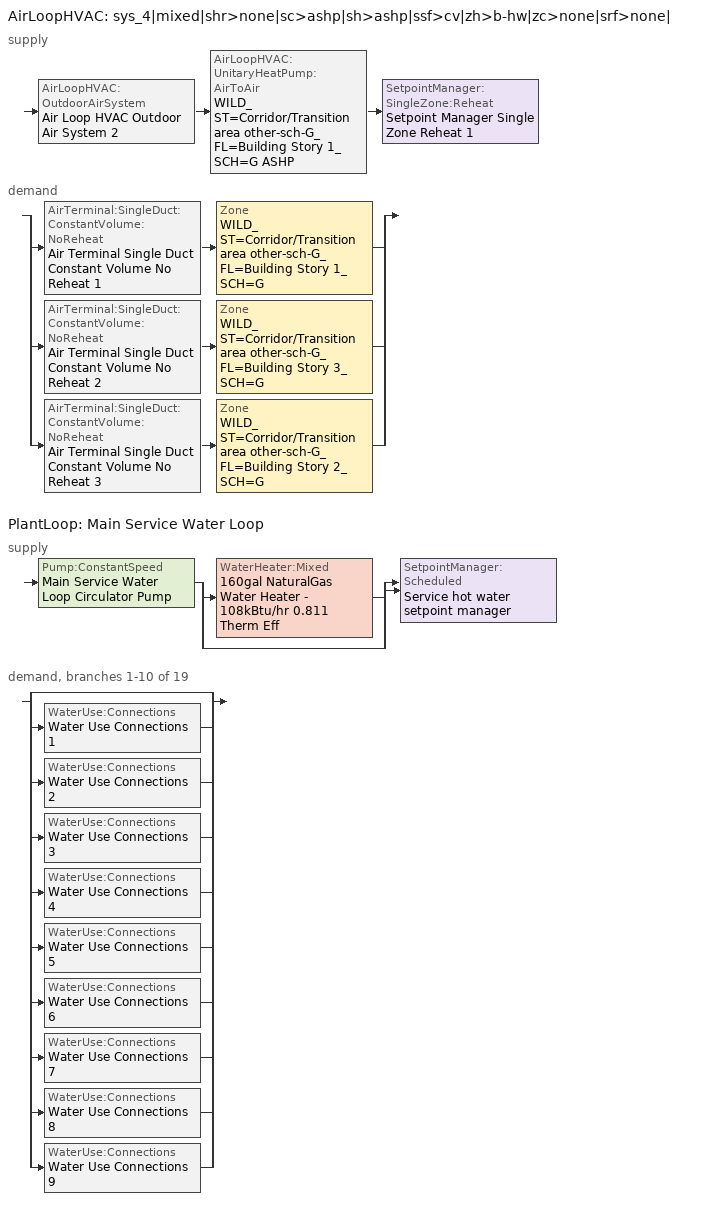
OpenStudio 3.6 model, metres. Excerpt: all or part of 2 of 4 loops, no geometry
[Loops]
AirLoopHVAC 'sys_4|mixed|shr>none|sc>ashp|sh>ashp|ssf>cv|zh>b-hw|zc>none|srf>none|'
 supply: AirLoopHVAC:OutdoorAirSystem 'Air Loop HVAC Outdoor Air System 2' > AirLoopHVAC:UnitaryHeatPump:AirToAir 'WILD_ST=Corridor/Transition area other-sch-G_FL=Building Story 1_SCH=G ASHP' > SetpointManager:SingleZone:Reheat 'Setpoint Manager Single Zone Reheat 1'
 demand: split
  | AirTerminal:SingleDuct:ConstantVolume:NoReheat 'Air Terminal Single Duct Constant Volume No Reheat 1' > Zone 'WILD_ST=Corridor/Transition area other-sch-G_FL=Building Story 1_SCH=G'
  | AirTerminal:SingleDuct:ConstantVolume:NoReheat 'Air Terminal Single Duct Constant Volume No Reheat 2' > Zone 'WILD_ST=Corridor/Transition area other-sch-G_FL=Building Story 3_SCH=G'
  | AirTerminal:SingleDuct:ConstantVolume:NoReheat 'Air Terminal Single Duct Constant Volume No Reheat 3' > Zone 'WILD_ST=Corridor/Transition area other-sch-G_FL=Building Story 2_SCH=G'
PlantLoop 'Main Service Water Loop'
 supply: Pump:ConstantSpeed 'Main Service Water Loop Circulator Pump' > split
  | WaterHeater:Mixed '160gal NaturalGas Water Heater - 108kBtu/hr 0.811 Therm Eff'
  | bypass
  join > SetpointManager:Scheduled 'Service hot water setpoint manager'
 demand, branches 1-10 of 19: split
  | bypass
  | WaterUse:Connections 'Water Use Connections 1'
  | WaterUse:Connections 'Water Use Connections 2'
  | WaterUse:Connections 'Water Use Connections 3'
  | WaterUse:Connections 'Water Use Connections 4'
  | WaterUse:Connections 'Water Use Connections 5'
  | WaterUse:Connections 'Water Use Connections 6'
  | WaterUse:Connections 'Water Use Connections 7'
  | WaterUse:Connections 'Water Use Connections 8'
  | WaterUse:Connections 'Water Use Connections 9'
[Sizing:Zone] Zone Cooling Design Supply Air Temperature Input Method=TemperatureDifference; Zone Cooling Design Supply Air Temperature {C}=14; Zone Cooling Design Supply Air Temperature Difference {deltaC}=11; Zone Heating Design Supply Air Temperature Input Method=TemperatureDifference; Zone Heating Design Supply Air Temperature {C}=40; Zone Heating Design Supply Air Temperature Difference {deltaC}=21; Zone Cooling Design Supply Air Humidity Ratio {kg-H2O/kg-air}=0.0085; Zone Heating Design Supply Air Humidity Ratio {kg-H2O/kg-air}=0.008; Zone Heating Sizing Factor=1.3; Zone Cooling Sizing Factor=1; Cooling Design Air Flow Method=DesignDay; Heating Design Air Flow Method=DesignDay; Account for Dedicated Outdoor Air System=No; Dedicated Outdoor Air System Control Strategy=NeutralSupplyAir; Dedicated Outdoor Air Low Setpoint Temperature for Design {C}=autosize; Dedicated Outdoor Air High Setpoint Temperature for Design {C}=autosize; Zone Load Sizing Method=Sensible Load Only No Latent Load; Zone Latent Cooling Design Supply Air Humidity Ratio Input Method=HumidityRatioDifference; Zone Cooling Design Supply Air Humidity Ratio Difference {kgWater/kgDryAir}=0.005; Zone Latent Heating Design Supply Air Humidity Ratio Input Method=HumidityRatioDifference; Zone Humidification Design Supply Air Humidity Ratio Difference {kgWater/kgDryAir}=0.005
WILD_ST=Corridor/Transition area other-sch-G_FL=Building Story 1_SCH=G; WILD_ST=Corridor/Transition area other-sch-G_FL=Building Story 3_SCH=G; WILD_ST=Corridor/Transition area other-sch-G_FL=Building Story 2_SCH=G
[Zone equipment]
WILD_ST=Corridor/Transition area other-sch-G_FL=Building Story 1_SCH=G: Zone HVAC Baseboard Convective Water 19, Air Terminal Single Duct Constant Volume No Reheat 1
WILD_ST=Corridor/Transition area other-sch-G_FL=Building Story 3_SCH=G: Zone HVAC Baseboard Convective Water 20, Air Terminal Single Duct Constant Volume No Reheat 2
WILD_ST=Corridor/Transition area other-sch-G_FL=Building Story 2_SCH=G: Zone HVAC Baseboard Convective Water 21, Air Terminal Single Duct Constant Volume No Reheat 3
[PlantLoop]
Main Service Water Loop: Glycol Concentration=0; Maximum Loop Temperature {C}=60; Minimum Loop Temperature {C}=10; Plant Loop Volume {m3}=Autocalculate; Load Distribution Scheme=Optimal
[Sizing:Plant]
Main Service Water Loop: Loop Type=Heating; Design Loop Exit Temperature {C}=60; Loop Design Temperature Difference {deltaC}=5; Sizing Option=NonCoincident; Zone Timesteps in Averaging Window=1; Coincident Sizing Factor Mode=None
[AirLoopHVAC]
sys_4|mixed|shr>none|sc>ashp|sh>ashp|ssf>cv|zh>b-hw|zc>none|srf>none|: Availability Schedule=sys_4|mixed|shr>none|sc>ashp|sh>ashp|ssf>cv|zh>b-hw|zc>none|srf>none| Occ Sch; Design Supply Air Flow Rate {m3/s}=autosize; Design Return Air Flow Fraction of Supply Air Flow=1
[Sizing:System]
sys_4|mixed|shr>none|sc>ashp|sh>ashp|ssf>cv|zh>b-hw|zc>none|srf>none|: Type of Load to Size On=Sensible; Design Outdoor Air Flow Rate {m3/s}=Autosize; Central Heating Maximum System Air Flow Ratio=1; Preheat Design Temperature {C}=7; Preheat Design Humidity Ratio {kg-H2O/kg-Air}=0.008; Precool Design Temperature {C}=13; Precool Design Humidity Ratio {kg-H2O/kg-Air}=0.008; Central Cooling Design Supply Air Temperature {C}=13; Central Heating Design Supply Air Temperature {C}=43; Sizing Option=NonCoincident; 100% Outdoor Air in Cooling=No; 100% Outdoor Air in Heating=No; Central Cooling Design Supply Air Humidity Ratio {kg-H2O/kg-Air}=0.0085; Central Heating Design Supply Air Humidity Ratio {kg-H2O/kg-Air}=0.008; Cooling Design Air Flow Method=DesignDay; Cooling Design Air Flow Rate {m3/s}=0; Heating Design Air Flow Method=DesignDay; Heating Design Air Flow Rate {m3/s}=0; System Outdoor Air Method=ZoneSum; Zone Maximum Outdoor Air Fraction=1; Cooling Supply Air Flow Rate Per Floor Area {m3/s-m2}=0.00996765; Cooling Fraction of Autosized Cooling Supply Air Flow Rate=1; Cooling Supply Air Flow Rate Per Unit Cooling Capacity {m3/s-W}=3.94755e-05; Heating Supply Air Flow Rate Per Floor Area {m3/s-m2}=0.00996765; Heating Fraction of Autosized Heating Supply Air Flow Rate=1; Heating Fraction of Autosized Cooling Supply Air Flow Rate=1; Heating Supply Air Flow Rate Per Unit Heating Capacity {m3/s-W}=3.15882e-05; Cooling Design Capacity Method=CoolingDesignCapacity; Cooling Design Capacity {W}=autosize; Cooling Design Capacity Per Floor Area {W/m2}=234.7; Fraction of Autosized Cooling Design Capacity=1; Heating Design Capacity Method=HeatingDesignCapacity; Heating Design Capacity {W}=autosize; Heating Design Capacity Per Floor Area {W/m2}=157; Fraction of Autosized Heating Design Capacity=1; Central Cooling Capacity Control Method=OnOff; Occupant Diversity=autosize
[Coil:Heating:DX:SingleSpeed]
CoilHeatingDXSingleSpeed_ashp 1 24 Clg kBtu/hr 3.1COPH: Availability Schedule=Always On Discrete; Rated Total Heating Capacity {W}=6932.84; Rated COP {W/W}=3.30305; Rated Air Flow Rate {m3/s}=Autosize; Rated Supply Fan Power Per Volume Flow Rate 2017 {W/(m3/s)}=773.3; Rated Supply Fan Power Per Volume Flow Rate 2023 {W/(m3/s)}=934.4; Total Heating Capacity Function of Temperature Curve=DXHEAT-NECB2011-REF-CAPFT; Total Heating Capacity Function of Flow Fraction Curve=DXHEAT-NECB2011-REF-CAPFFLOW; Energy Input Ratio Function of Temperature Curve=DXHEAT-NECB2011-REF-EIRFT; Energy Input Ratio Function of Flow Fraction Curve=DXHEAT-NECB2011-REF-EIRFFLOW; Part Load Fraction Correlation Curve=DXHEAT-NECB2011-REF-PLFFPLR; Minimum Outdoor Dry-Bulb Temperature for Compressor Operation {C}=-10; Defrost Strategy=Resistive; Defrost Control=Timed; Defrost Time Period Fraction=0.166667; Resistive Defrost Heater Capacity {W}=2000
[Coil:Cooling:DX:SingleSpeed]
CoilCoolingDXSingleSpeed_ashp 1 33kBtu/hr 10.0EER: Availability Schedule=Always On Discrete; Rated Total Cooling Capacity {W}=autosize; Rated Sensible Heat Ratio=autosize; Rated COP {W/W}=3.46588; Rated Air Flow Rate {m3/s}=autosize; Rated Evaporator Fan Power Per Volume Flow Rate 2017 {W/(m3/s)}=773.3; Rated Evaporator Fan Power Per Volume Flow Rate 2023 {W/(m3/s)}=934.4; Total Cooling Capacity Function of Temperature Curve=DXCOOL-NECB2011-REF-CAPFT; Total Cooling Capacity Function of Flow Fraction Curve=DXCOOL-NECB2011-REF-CAPFFLOW; Energy Input Ratio Function of Temperature Curve=DXCOOL-NECB2011-REF-COOLEIRFT; Energy Input Ratio Function of Flow Fraction Curve=DXCOOL-NECB2011-REF-COOLEIRFFLOW; Part Load Fraction Correlation Curve=DXCOOL-NECB2011-REF-COOLPLFFPLR; Minimum Outdoor Dry-Bulb Temperature for Compressor Operation {C}=-25; Nominal Time for Condensate Removal to Begin {s}=0; Ratio of Initial Moisture Evaporation Rate and Steady State Latent Capacity=0; Maximum Cycling Rate {cycles/hr}=0; Latent Capacity Time Constant {s}=0; Condenser Type=AirCooled; Evaporative Condenser Effectiveness=0.9; Evaporative Condenser Air Flow Rate {m3/s}=autosize; Evaporative Condenser Pump Rated Power Consumption {W}=autosize; Crankcase Heater Capacity {W}=0; Maximum Outdoor Dry-Bulb Temperature for Crankcase Heater Operation {C}=10; Basin Heater Capacity {W/K}=0; Basin Heater Setpoint Temperature {C}=2
[Controller:OutdoorAir]
Controller Outdoor Air 2: Minimum Outdoor Air Flow Rate {m3/s}=autosize; Maximum Outdoor Air Flow Rate {m3/s}=Autosize; Economizer Control Type=NoEconomizer; Economizer Control Action Type=ModulateFlow; Economizer Maximum Limit Dry-Bulb Temperature {C}=28; Economizer Maximum Limit Enthalpy {J/kg}=64000; Economizer Minimum Limit Dry-Bulb Temperature {C}=-100; Lockout Type=NoLockout; Minimum Limit Type=FixedMinimum; Minimum Outdoor Air Schedule=sys_4|mixed|shr>none|sc>ashp|sh>ashp|ssf>cv|zh>b-hw|zc>none|srf>none| Occ Sch; Controller Mechanical Ventilation=Controller Mechanical Ventilation 2; High Humidity Control=No; Heat Recovery Bypass Control Type=BypassWhenWithinEconomizerLimits
[Controller:MechanicalVentilation]
Controller Mechanical Ventilation 2: Availability Schedule=Always On Discrete; System Outdoor Air Method=ZoneSum
[AirLoopHVAC:OutdoorAirSystem]
Air Loop HVAC Outdoor Air System 2: Controller=Controller Outdoor Air 2
[Coil:Heating:Electric]
Coil Heating Electric 19: Availability Schedule=Always On Discrete
[Fan:OnOff]
Fan On Off 1: Availability Schedule=Always On Discrete; Fan Total Efficiency=0.39975; Pressure Rise {Pa}=622.722; Maximum Flow Rate {m3/s}=autosize; Motor Efficiency=0.615; Motor In Airstream Fraction=1; Fan Power Ratio Function of Speed Ratio Curve=Fan On Off Power Curve; Fan Efficiency Ratio Function of Speed Ratio Curve=Fan On Off Efficiency Curve
[AirLoopHVAC:UnitaryHeatPump:AirToAir]
WILD_ST=Corridor/Transition area other-sch-G_FL=Building Story 1_SCH=G ASHP: Availability Schedule=Always On Discrete; Supply Air Flow Rate During Cooling Operation {m3/s}=Autosize; Supply Air Flow Rate During Heating Operation {m3/s}=Autosize; Controlling Zone or Thermostat Location=WILD_ST=Corridor/Transition area other-sch-G_FL=Building Story 1_SCH=G; Supply Air Fan=Fan On Off 1; Heating Coil=CoilHeatingDXSingleSpeed_ashp 1 24 Clg kBtu/hr 3.1COPH; Cooling Coil=CoilCoolingDXSingleSpeed_ashp 1 33kBtu/hr 10.0EER; Supplemental Heating Coil=Coil Heating Electric 19; Maximum Supply Air Temperature from Supplemental Heater {C}=Autosize; Supply Air Fan Operating Mode Schedule=sys_4|mixed|shr>none|sc>ashp|sh>ashp|ssf>cv|zh>b-hw|zc>none|srf>none| Occ Sch
[SetpointManager:SingleZone:Reheat]
Setpoint Manager Single Zone Reheat 1: Minimum Supply Air Temperature {C}=13; Maximum Supply Air Temperature {C}=43; Control Zone=WILD_ST=Corridor/Transition area other-sch-G_FL=Building Story 1_SCH=G; Setpoint Node or NodeList=sys_4|mixed|shr>none|sc>ashp|sh>ashp|ssf>cv|zh>b-hw|zc>none|srf>none| Supply Outlet Node
[AirTerminal:SingleDuct:ConstantVolume:NoReheat] Availability Schedule=Always On Discrete; Maximum Air Flow Rate {m3/s}=AutoSize
Air Terminal Single Duct Constant Volume No Reheat 1; Air Terminal Single Duct Constant Volume No Reheat 2; Air Terminal Single Duct Constant Volume No Reheat 3
[SetpointManager:Scheduled]
Service hot water setpoint manager: Control Variable=Temperature; Schedule=Service Water Loop Temp - 140F; Setpoint Node or NodeList=Main Service Water Loop Supply Outlet Node
[Pump:ConstantSpeed]
Main Service Water Loop Circulator Pump: Rated Flow Rate {m3/s}=autosize; Rated Pump Head {Pa}=71655.7; Rated Power Consumption {W}=autosize; Motor Efficiency=0.7; Fraction of Motor Inefficiencies to Fluid Stream=0; Pump Control Type=Intermittent; Design Power Sizing Method=PowerPerFlowPerPressure; Design Electric Power per Unit Flow Rate {W/(m3/s)}=348701.1; Design Shaft Power per Unit Flow Rate per Unit Head {W-s/m3-Pa}=1.28205
[WaterHeater:Mixed]
160gal NaturalGas Water Heater - 108kBtu/hr 0.811 Therm Eff: Tank Volume {m3}=0.607451; Setpoint Temperature Schedule=Service Water Loop Temp - 140F; Deadband Temperature Difference {deltaC}=2; Maximum Temperature Limit {C}=60; Heater Control Type=Cycle; Heater Maximum Capacity {W}=31739.3; Heater Fuel Type=NaturalGas; Heater Thermal Efficiency=0.811293; Part Load Factor Curve=SWH-EFFFPLR-NECB2011; Off Cycle Parasitic Fuel Consumption Rate {W}=69.4854; Off Cycle Parasitic Fuel Type=NaturalGas; Off Cycle Parasitic Heat Fraction to Tank=0.8; On Cycle Parasitic Fuel Consumption Rate {W}=69.4854; On Cycle Parasitic Fuel Type=NaturalGas; On Cycle Parasitic Heat Fraction to Tank=0; Ambient Temperature Indicator=Schedule; Ambient Temperature Schedule=Water Heater Ambient Temp Schedule 70.0F; Off Cycle Loss Coefficient to Ambient Temperature {W/K}=9.21712; On Cycle Loss Coefficient to Ambient Temperature {W/K}=9.21712; Use Side Effectiveness=1; Source Side Effectiveness=1; Use Side Design Flow Rate {m3/s}=autosize; Source Side Design Flow Rate {m3/s}=autosize; Indirect Water Heating Recovery Time {hr}=1.5; Source Side Flow Control Mode=IndirectHeatPrimarySetpoint
[WaterHeater:Sizing]
160gal NaturalGas Water Heater - 108kBtu/hr 0.811 Therm Eff: Design Mode=PeakDraw; Time Storage Can Meet Peak Draw {hr}=0.538503; Time for Tank Recovery {hr}=0; Nominal Tank Volume for Autosizing Plant Connections {m3}=1
[WaterUse:Connections] Drain Water Heat Exchanger Type=None; Drain Water Heat Exchanger Destination=Plant
Name | Water Use Equipment Name 1
Water Use Connections 1 | G n1 apartment Service Water Use 0.15gal/min
Water Use Connections 2 | G ne apartment Service Water Use 0.15gal/min
Water Use Connections 3 | G nw apartment Service Water Use 0.15gal/min
Water Use Connections 4 | G s1 apartment Service Water Use 0.15gal/min
Water Use Connections 5 | G sw apartment Service Water Use 0.15gal/min
Water Use Connections 6 | M n1 apartment Service Water Use 0.15gal/min
Water Use Connections 7 | M ne apartment Service Water Use 0.15gal/min
Water Use Connections 8 | M nw apartment Service Water Use 0.15gal/min
Water Use Connections 9 | M s1 apartment Service Water Use 0.15gal/min
[WaterUse:Equipment:Definition] Peak Flow Rate {m3/s}=9.37425e-06
Name | Target Temperature Schedule | Sensible Fraction Schedule | Latent Fraction Schedule
G n1 apartment Service Water Use Def 0.15gal/min | Schedule Ruleset 5 | Schedule Ruleset 3 | Schedule Ruleset 4
G ne apartment Service Water Use Def 0.15gal/min | Schedule Ruleset 8 | Schedule Ruleset 6 | Schedule Ruleset 7
G nw apartment Service Water Use Def 0.15gal/min | Schedule Ruleset 11 | Schedule Ruleset 9 | Schedule Ruleset 10
G s1 apartment Service Water Use Def 0.15gal/min | Schedule Ruleset 14 | Schedule Ruleset 12 | Schedule Ruleset 13
G sw apartment Service Water Use Def 0.15gal/min | Schedule Ruleset 17 | Schedule Ruleset 15 | Schedule Ruleset 16
M n1 apartment Service Water Use Def 0.15gal/min | Schedule Ruleset 20 | Schedule Ruleset 18 | Schedule Ruleset 19
M ne apartment Service Water Use Def 0.15gal/min | Schedule Ruleset 23 | Schedule Ruleset 21 | Schedule Ruleset 22
M nw apartment Service Water Use Def 0.15gal/min | Schedule Ruleset 26 | Schedule Ruleset 24 | Schedule Ruleset 25
M s1 apartment Service Water Use Def 0.15gal/min | Schedule Ruleset 29 | Schedule Ruleset 27 | Schedule Ruleset 28
[WaterUse:Equipment] Flow Rate Fraction Schedule=NECB-G-Service Water Heating
Name | Water Use Equipment Definition | Space
G n1 apartment Service Water Use 0.15gal/min | G n1 apartment Service Water Use Def 0.15gal/min | G N1 Apartment
G ne apartment Service Water Use 0.15gal/min | G ne apartment Service Water Use Def 0.15gal/min | G NE Apartment
G nw apartment Service Water Use 0.15gal/min | G nw apartment Service Water Use Def 0.15gal/min | G NW Apartment
G s1 apartment Service Water Use 0.15gal/min | G s1 apartment Service Water Use Def 0.15gal/min | G S1 Apartment
G sw apartment Service Water Use 0.15gal/min | G sw apartment Service Water Use Def 0.15gal/min | G SW Apartment
M n1 apartment Service Water Use 0.15gal/min | M n1 apartment Service Water Use Def 0.15gal/min | M N1 Apartment
M ne apartment Service Water Use 0.15gal/min | M ne apartment Service Water Use Def 0.15gal/min | M NE Apartment
M nw apartment Service Water Use 0.15gal/min | M nw apartment Service Water Use Def 0.15gal/min | M NW Apartment
M s1 apartment Service Water Use 0.15gal/min | M s1 apartment Service Water Use Def 0.15gal/min | M S1 Apartment
[Schedule:Day]
Service Water Loop Temp - 140F Default; Schedule Day 10; Schedule Day 13; Schedule Day 16; Schedule Day 19; Schedule Day 22; Schedule Day 25; Schedule Day 28; Schedule Day 31; Schedule Day 34: 24, 0, 60
Water Heater Ambient Temp Schedule 70.0F Default: 24, 0, 21.1111
Schedule Day 8; Schedule Day 11; Schedule Day 14; Schedule Day 17; Schedule Day 20; Schedule Day 23; Schedule Day 26; Schedule Day 29; Schedule Day 32: 24, 0, 0.2
Schedule Day 9; Schedule Day 12; Schedule Day 15; Schedule Day 18; Schedule Day 21; Schedule Day 24; Schedule Day 27; Schedule Day 30; Schedule Day 33: 24, 0, 0.05
NECB-G-Service Water Heating Default; NECB-G-Service Water Heating Default|Wkdy Day: 1, 0, 0.1, 6, 0, 0.05, 7, 0, 0.2, 8, 0, 0.8, 9, 0, 0.7, 10, 0, 0.5, 11, 0, 0.4, 14, 0, 0.2, 15, 0, 0.3, 17, 0, 0.5, 19, 0, 0.7, 21, 0, 0.4, 23, 0, 0.2, 24, 0, 0.1
NECB-G-Service Water Heating Sat Day: 1, 0, 0.1, 7, 0, 0.05, 8, 0, 0.2, 11, 0, 0.5, 15, 0, 0.3, 16, 0, 0.7, 17, 0, 0.9, 19, 0, 0.7, 20, 0, 0.6, 21, 0, 0.5, 22, 0, 0.4, 23, 0, 0.3, 24, 0, 0.2
NECB-G-Service Water Heating Sun|Hol Day: 1, 0, 0.1, 8, 0, 0.05, 9, 0, 0.2, 11, 0, 0.3, 13, 0, 0.2, 14, 0, 0.3, 15, 0, 0.4, 16, 0, 0.5, 17, 0, 0.6, 18, 0, 0.7, 19, 0, 0.4, 20, 0, 0.3, 24, 0, 0.2
sys_4|mixed|shr>none|sc>ashp|sh>ashp|ssf>cv|zh>b-hw|zc>none|srf>none| Occ Sch Default; sys_4|mixed|shr>none|sc>ashp|sh>ashp|ssf>cv|zh>b-hw|zc>none|srf>none| Occ Sch Winter Design Day; sys_4|mixed|shr>none|sc>ashp|sh>ashp|ssf>cv|zh>b-hw|zc>none|srf>none| Occ Sch Summer Design Day: 24, 0, 1
[Schedule:Ruleset]
Service Water Loop Temp - 140F: Default Day Schedule=Service Water Loop Temp - 140F Default
Water Heater Ambient Temp Schedule 70.0F: Default Day Schedule=Water Heater Ambient Temp Schedule 70.0F Default
Schedule Ruleset 3: Default Day Schedule=Schedule Day 8
Schedule Ruleset 4: Default Day Schedule=Schedule Day 9
Schedule Ruleset 5: Default Day Schedule=Schedule Day 10
NECB-G-Service Water Heating: Default Day Schedule=NECB-G-Service Water Heating Default
Schedule Ruleset 6: Default Day Schedule=Schedule Day 11
Schedule Ruleset 7: Default Day Schedule=Schedule Day 12
Schedule Ruleset 8: Default Day Schedule=Schedule Day 13
Schedule Ruleset 9: Default Day Schedule=Schedule Day 14
Schedule Ruleset 10: Default Day Schedule=Schedule Day 15
Schedule Ruleset 11: Default Day Schedule=Schedule Day 16
Schedule Ruleset 12: Default Day Schedule=Schedule Day 17
Schedule Ruleset 13: Default Day Schedule=Schedule Day 18
Schedule Ruleset 14: Default Day Schedule=Schedule Day 19
Schedule Ruleset 15: Default Day Schedule=Schedule Day 20
Schedule Ruleset 16: Default Day Schedule=Schedule Day 21
Schedule Ruleset 17: Default Day Schedule=Schedule Day 22
Schedule Ruleset 18: Default Day Schedule=Schedule Day 23
Schedule Ruleset 19: Default Day Schedule=Schedule Day 24
Schedule Ruleset 20: Default Day Schedule=Schedule Day 25
Schedule Ruleset 21: Default Day Schedule=Schedule Day 26
Schedule Ruleset 22: Default Day Schedule=Schedule Day 27
Schedule Ruleset 23: Default Day Schedule=Schedule Day 28
Schedule Ruleset 24: Default Day Schedule=Schedule Day 29
Schedule Ruleset 25: Default Day Schedule=Schedule Day 30
Schedule Ruleset 26: Default Day Schedule=Schedule Day 31
Schedule Ruleset 27: Default Day Schedule=Schedule Day 32
Schedule Ruleset 28: Default Day Schedule=Schedule Day 33
Schedule Ruleset 29: Default Day Schedule=Schedule Day 34
sys_4|mixed|shr>none|sc>ashp|sh>ashp|ssf>cv|zh>b-hw|zc>none|srf>none| Occ Sch: Default Day Schedule=sys_4|mixed|shr>none|sc>ashp|sh>ashp|ssf>cv|zh>b-hw|zc>none|srf>none| Occ Sch Default; Summer Design Day Schedule=sys_4|mixed|shr>none|sc>ashp|sh>ashp|ssf>cv|zh>b-hw|zc>none|srf>none| Occ Sch Summer Design Day; Winter Design Day Schedule=sys_4|mixed|shr>none|sc>ashp|sh>ashp|ssf>cv|zh>b-hw|zc>none|srf>none| Occ Sch Winter Design Day
[Schedule:Rule] Schedule Ruleset=NECB-G-Service Water Heating; Date Specification Type=DateRange; Start Month=1; Start Day=1; End Month=12; End Day=31
Name | Rule Order | Day Schedule | Apply Monday | Apply Tuesday | Apply Wednesday | Apply Thursday | Apply Friday | Apply Saturday | Apply Sunday
Schedule Rule 17 | 2 | NECB-G-Service Water Heating Default|Wkdy Day | Yes | Yes | Yes | Yes | Yes
Schedule Rule 18 | 1 | NECB-G-Service Water Heating Sat Day |  |  |  |  |  | Yes
Schedule Rule 19 | 0 | NECB-G-Service Water Heating Sun|Hol Day |  |  |  |  |  |  | Yes
[Schedule:Constant]
Always On Discrete: Value=1
[Curve:Cubic]
Name | Coefficient1 Constant | Coefficient2 x | Coefficient3 x**2 | Coefficient4 x**3 | Minimum Value of x | Maximum Value of x
Fan On Off Efficiency Curve | 1 | 0 | 0 | 0 | 0 | 1
DXHEAT-NECB2011-REF-CAPFT | 0.729009 | 0.0319275 | 0.000136404 | -8.748e-06 | -20 | 20
DXHEAT-NECB2011-REF-CAPFFLOW | 0.84 | 0.16 | 0 | 0 | 0.5 | 1.5
DXHEAT-NECB2011-REF-EIRFT | 1.2183 | -0.03612 | 0.00142 | -2.68e-05 | -20 | 20
DXHEAT-NECB2011-REF-PLFFPLR | 0.3696 | 2.3362 | -2.9577 | 1.2596 | 0.7 | 1
DXCOOL-NECB2011-REF-COOLPLFFPLR | 0.0277 | 4.9151 | -8.184 | 4.2702 | 0.7 | 1
SWH-EFFFPLR-NECB2011 | 0.7576 | 1.0071 | -1.4443 | 0.6844 | 0 | 1
[Curve:Quadratic]
Name | Coefficient1 Constant | Coefficient2 x | Coefficient3 x**2 | Minimum Value of x | Maximum Value of x
DXHEAT-NECB2011-REF-EIRFFLOW | 1.3824 | -0.4336 | 0.0512 | 0 | 1
DXCOOL-NECB2011-REF-CAPFFLOW | 0.8 | 0.2 | 0 | 0.5 | 1.5
DXCOOL-NECB2011-REF-COOLEIRFFLOW | 1.1552 | -0.1808 | 0.0256 | 0.5 | 1.5
[Curve:Biquadratic] Minimum Value of x=13; Maximum Value of x=24; Minimum Value of y=24; Maximum Value of y=46
Name | Coefficient1 Constant | Coefficient2 x | Coefficient3 x**2 | Coefficient4 y | Coefficient5 y**2 | Coefficient6 x*y
DXCOOL-NECB2011-REF-CAPFT | 0.867905 | 0.0142459 | 0.00055436 | -0.0075575 | 3.3e-05 | -0.0001918
DXCOOL-NECB2011-REF-COOLEIRFT | 0.114171 | 0.0281822 | -0.0004199 | 0.0214108 | 0.000161028 | -0.000679104
[Curve:Exponent]
Fan On Off Power Curve: Coefficient1 Constant=1; Coefficient2 Constant=0; Coefficient3 Constant=0; Minimum Value of x=0; Maximum Value of x=1
